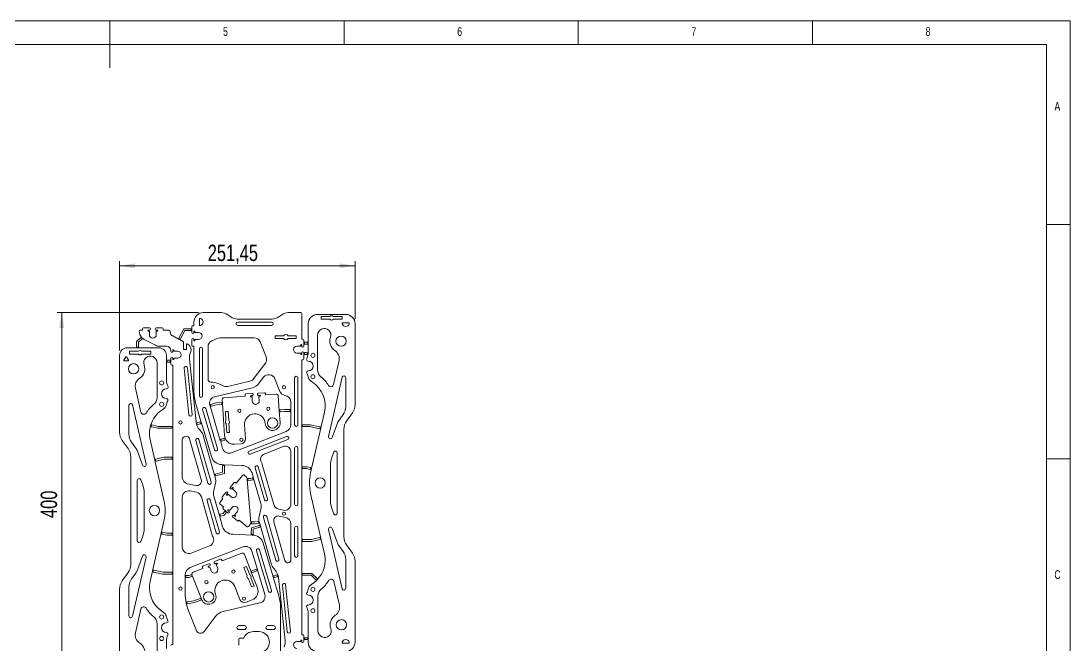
# Model space of a CAD drawing. Header units: millimetres. Extents: x 0 to 415, y 0 to 292.
# Drawn here: x 191 to 415, y 158.7 to 292 of the extents above; entities that cross this region are included whole.
import ezdxf

# ---------------------------------------------------------------- set-up
doc = ezdxf.new("R2010")
doc.units = ezdxf.units.MM
doc.styles.add('SLDTEXTSTYLE0', font='TXT', dxfattribs={"width": 0.75})
doc.dimstyles.new('SLDDIMSTYLE0', dxfattribs={"dimtxt": 3.5, "dimasz": 3.302, "dimexe": 0, "dimexo": 0.0625, "dimgap": 0.875, "dimtad": 1, "dimlfac": 5, "dimrnd": 1e-09, "dimzin": 12, "dimdsep": 46, "dimtxsty": 'SLDTEXTSTYLE0', "dimsah": 1, "dimcen": 0.09, "dimadec": 0, "dimazin": 3, "dimtfac": 1, "dimtofl": 0, "dimtmove": 0, "dimatfit": 3, "dimfxl": 1, "dimfrac": 2, "dimtolj": 1, "dimtzin": 12, "dimarcsym": 0})

# ---------------------------------------------------------------- blocks, each defined once
blk = doc.blocks.new('_D_2')
at = {"color": 7, "linetype": 'Continuous', "lineweight": 0}
for p, q in [((212.06, 221.59), (212.06, 240.71)), ((212.06, 239.71), (262.35, 239.71)), ((262.35, 228.31), (262.35, 240.71))]:
    blk.add_line(p, q, dxfattribs=at)
for points in [[(212.06, 239.71), (215.36, 239.21), (215.36, 240.22)], [(262.35, 239.71), (259.05, 240.22), (259.05, 239.21)]]:
    blk.add_solid(points, dxfattribs=at)
at = {"color": 7, "linetype": 'Continuous', "lineweight": 0, "insert": (230.89, 244.22), "char_height": 3.5, "attachment_point": 1, "style": 'SLDTEXTSTYLE0'}
blk.add_mtext('251,45', dxfattribs=at)
blk = doc.blocks.new('_D_3')
at = {"color": 7, "linetype": 'Continuous', "lineweight": 0}
for p, q in [((228.95, 229.71), (198.73, 229.71)), ((199.73, 229.71), (199.73, 149.71)), ((222.66, 149.71), (198.73, 149.71))]:
    blk.add_line(p, q, dxfattribs=at)
for points in [[(199.73, 229.71), (199.22, 226.41), (200.24, 226.41)], [(199.73, 149.71), (200.24, 153.02), (199.22, 153.02)]]:
    blk.add_solid(points, dxfattribs=at)
at = {"color": 7, "linetype": 'Continuous', "lineweight": 0, "insert": (195.22, 185.83), "char_height": 3.5, "attachment_point": 1, "rotation": 90, "style": 'SLDTEXTSTYLE0'}
blk.add_mtext('400', dxfattribs=at)

msp = doc.modelspace()

# ---------------------------------------------------------------- linework, layer by layer
at = {"color": 7, "linetype": 'Continuous', "lineweight": 0}
for p, q in [((415, 292), (5, 292)), ((210, 292), (210, 282)), ((260, 287), (260, 292)), ((310, 292), (310, 287)), ((360, 287), (360, 292)), ((415, 5), (415, 292)), ((410, 287), (10, 287)), ((410, 287), (410, 60)), ((415, 248.5), (410, 248.5)), ((410, 198.5), (415, 198.5))]:
    msp.add_line(p, q, dxfattribs=at)
at = {"color": 7, "linetype": 'Continuous', "lineweight": 15}
for p, q in [((233.7298, 229.7132), (229.9514, 229.7132)), ((235.1493, 229.2484), (235.7906, 228.778)), ((246.0579, 228.778), (246.6992, 229.2484)), ((250.7514, 229.7132), (248.1187, 229.7132)), ((250.9514, 224.0132), (250.9514, 229.5132)), ((260.3514, 229.3132), (254.3514, 229.3132)), ((256.9689, 228.8532), (255.1014, 228.8532)), ((255.1014, 228.8532), (255.1014, 228.2732)), ((259.6014, 228.8532), (257.7338, 228.8532)), ((259.6014, 228.2732), (259.6014, 228.8532)), ((216.9713, 225.9712), (216.9713, 226.2312)), ((218.4513, 226.4312), (217.1713, 226.4312)), ((218.6513, 226.1712), (218.6513, 226.2312)), ((219.6913, 226.1712), (219.6913, 226.2312)), ((221.1713, 226.4312), (219.8913, 226.4312)), ((221.3713, 225.9712), (221.3713, 226.2312)), ((224.7305, 224.264), (225.7849, 226.2732)), ((225.7849, 226.2732), (227.2681, 226.2732)), ((227.4381, 226.1032), (227.2681, 226.2732)), ((227.4914, 226.7132), (227.4914, 226.1032)), ((227.9514, 226.9132), (227.6914, 226.9132)), ((227.9514, 227.7132), (227.9514, 226.9132)), ((229.1116, 228.2789), (229.1116, 227.1475)), ((237.2101, 228.3132), (244.6384, 228.3132)), ((244.5409, 227.6632), (237.3076, 227.6632)), ((237.3076, 226.9632), (244.5409, 226.9632)), ((252.3514, 227.3132), (252.3514, 223.2031)), ((255.1014, 228.2732), (256.9689, 228.2732)), ((257.7338, 228.2732), (259.6014, 228.2732)), ((260.917, 227.556), (259.7857, 227.556)), ((262.3513, 210.0498), (262.3513, 227.3132)), ((215.7074, 223.5336), (216.5254, 224.3211)), ((216.1074, 223.3635), (216.8028, 224.0329)), ((216.2613, 225.7712), (216.2613, 225.7388)), ((216.4613, 225.9712), (216.9713, 225.9712)), ((216.7658, 224.3165), (216.5254, 224.3211)), ((216.7658, 224.3165), (216.766, 224.3163)), ((216.812, 224.3606), (216.766, 224.3163)), ((216.8028, 224.0329), (216.8074, 224.2728)), ((216.854, 224.3177), (216.8074, 224.2728)), ((218.2113, 225.7712), (218.3313, 225.7712)), ((218.2213, 225.9712), (218.4513, 225.9712)), ((218.4313, 225.6712), (218.4313, 224.9712)), ((219.8913, 225.9712), (220.1213, 225.9712)), ((219.9113, 225.6712), (219.9113, 224.9712)), ((220.0113, 225.7712), (220.1313, 225.7712)), ((221.3713, 225.9712), (222.6813, 225.9712)), ((222.8813, 225.5544), (222.8813, 225.7712)), ((224.7779, 223.9884), (223.4613, 224.7132)), ((224.7305, 224.264), (224.802, 224.0344)), ((224.803, 224.034), (224.7779, 223.9884)), ((224.803, 224.034), (224.802, 224.0344)), ((224.8566, 224.007), (224.8305, 223.9595)), ((224.8566, 224.007), (225.0847, 224.0781)), ((225.0847, 224.0781), (226.0267, 225.8732)), ((226.0267, 225.8732), (227.2681, 225.8732)), ((227.2681, 225.8732), (227.4381, 226.0432)), ((227.4914, 226.1032), (227.4381, 226.1032)), ((227.4914, 226.0432), (227.4381, 226.0432)), ((227.4914, 226.0432), (227.4914, 225.4332)), ((227.4914, 223.9932), (227.4914, 222.7132)), ((227.6914, 225.2332), (227.7514, 225.2332)), ((227.7514, 224.1932), (227.6914, 224.1932)), ((227.9514, 225.4332), (227.9514, 225.6632)), ((227.9514, 223.7632), (227.9514, 223.9932)), ((228.1514, 225.6732), (228.1514, 225.5532)), ((228.2514, 225.4532), (228.9514, 225.4532)), ((231.7787, 223.6965), (232.8814, 224.1908)), ((233.454, 224.3132), (240.8064, 224.3132)), ((247.0723, 224.7352), (245.3014, 224.7352)), ((245.3014, 224.7352), (245.3014, 224.1552)), ((245.3014, 224.1552), (247.0723, 224.1552)), ((249.8014, 224.7352), (248.0304, 224.7352)), ((248.0304, 224.1552), (249.8014, 224.1552)), ((249.8014, 224.1552), (249.8014, 224.7352)), ((251.2113, 224.0132), (250.9514, 224.0132)), ((254.3514, 224.9005), (254.3514, 217.5033)), ((213.6613, 222.1923), (215.8774, 222.1923)), ((215.7074, 222.4156), (215.7074, 223.5336)), ((215.7074, 222.4156), (215.8774, 222.2456)), ((215.8774, 222.2456), (215.8774, 222.1923)), ((215.9374, 222.2456), (216.1074, 222.4156)), ((215.9374, 222.2456), (215.9374, 222.1923)), ((215.9374, 222.1923), (220.4613, 222.1923)), ((216.1074, 222.4156), (216.1074, 223.3635)), ((217.3533, 223.9568), (219.7587, 222.7312)), ((220.6667, 222.5132), (222.1013, 222.5132)), ((225.6955, 223.4833), (224.8305, 223.9595)), ((225.7472, 223.3957), (225.7472, 221.8548)), ((225.7472, 221.8548), (226.3372, 221.8548)), ((226.3372, 221.8548), (226.3372, 222.9608)), ((226.6124, 222.9785), (226.4855, 223.0484)), ((227.6914, 222.5132), (227.9514, 222.5132)), ((227.9514, 222.5132), (227.9514, 213.0116)), ((228.1514, 223.8732), (228.1514, 223.7532)), ((228.9514, 223.9732), (228.2514, 223.9732)), ((229.1014, 211.9383), (229.1014, 221.9444)), ((229.8014, 221.9444), (229.8014, 211.9383)), ((230.9514, 215.4492), (230.9514, 222.419)), ((242.1069, 223.4318), (243.3716, 220.26)), ((249.9514, 222.5532), (250.6514, 222.5532)), ((250.7514, 222.6532), (250.7514, 222.7732)), ((250.9514, 222.7632), (250.9514, 222.5332)), ((251.1514, 222.3332), (251.2113, 222.3332)), ((251.4114, 223.2031), (251.4114, 223.8132)), ((251.4114, 223.2031), (251.4646, 223.2031)), ((251.4114, 223.1431), (251.4646, 223.1431)), ((251.4114, 222.5332), (251.4114, 223.1431)), ((251.6346, 223.3731), (251.4646, 223.2031)), ((251.4646, 223.1431), (251.6346, 222.9731)), ((251.6346, 223.3731), (252.1309, 223.3731)), ((251.6346, 222.9731), (252.1309, 222.9731)), ((252.3009, 223.2031), (252.1309, 223.3731)), ((252.1309, 222.9731), (252.3009, 223.1431)), ((252.3009, 223.2031), (252.3514, 223.2031)), ((252.3009, 223.1431), (252.3514, 223.1431)), ((252.3514, 223.1431), (252.3514, 221.1876)), ((212.0613, 204.1489), (212.0613, 220.5923)), ((212.9747, 219.5437), (213.3747, 220.2365)), ((213.5479, 220.2365), (213.9479, 219.5437)), ((214.2113, 221.4363), (214.2113, 220.8563)), ((214.2113, 221.4363), (216.0788, 221.4363)), ((214.2113, 220.8563), (216.0788, 220.8563)), ((216.8438, 221.4363), (218.7113, 221.4363)), ((216.8438, 220.8563), (218.7113, 220.8563)), ((218.7113, 221.4363), (218.7113, 220.8563)), ((222.0613, 220.5923), (222.0613, 219.3832)), ((222.2845, 219.5532), (222.1145, 219.3832)), ((222.2845, 219.5532), (222.7781, 219.5532)), ((222.9481, 219.3832), (222.7781, 219.5532)), ((223.0013, 221.6132), (223.0013, 221.4332)), ((223.0013, 219.9932), (223.0013, 219.3832)), ((223.2013, 221.2332), (223.2613, 221.2332)), ((223.2613, 220.1932), (223.2013, 220.1932)), ((223.4613, 221.4332), (223.4613, 221.6632)), ((223.4613, 219.7632), (223.4613, 219.9932)), ((223.6613, 221.5532), (223.6613, 221.6732)), ((223.6613, 219.7532), (223.6613, 219.8732)), ((223.7613, 221.4532), (224.4613, 221.4532)), ((224.4613, 219.9732), (223.7613, 219.9732)), ((227.0057, 219.7265), (228.397, 206.3848)), ((250.6514, 221.0732), (249.9514, 221.0732)), ((250.7514, 220.8532), (250.7514, 220.9732)), ((250.9514, 221.0932), (250.9514, 220.8632)), ((250.9514, 219.6132), (251.2113, 219.6132)), ((250.9514, 205.5899), (250.9514, 219.6132)), ((251.2113, 221.2932), (251.1514, 221.2932)), ((251.4114, 220.9974), (251.4114, 221.0932)), ((251.4604, 220.9974), (251.4114, 220.9974)), ((251.4604, 220.9374), (251.4114, 220.9374)), ((251.4114, 219.8132), (251.4114, 220.9374)), ((251.6304, 221.1674), (251.4604, 220.9974)), ((251.4604, 220.9374), (251.6304, 220.7674)), ((251.6304, 221.1674), (251.9574, 221.1674)), ((251.6304, 220.7674), (251.9151, 220.7674)), ((251.9151, 220.7674), (252.064, 220.7356)), ((251.9574, 221.1674), (252.1476, 221.1268)), ((252.064, 220.7356), (252.2658, 220.8663)), ((252.2777, 220.926), (252.1476, 221.1268)), ((252.266, 220.8671), (252.2658, 220.8663)), ((252.3313, 220.8532), (252.266, 220.8671)), ((252.3379, 220.9132), (252.2777, 220.926)), ((213.8613, 219.3937), (213.0613, 219.3937)), ((220.0613, 218.9995), (220.0613, 211.6024)), ((222.1145, 219.3832), (222.0613, 219.3832)), ((222.1145, 219.3232), (222.0613, 219.3232)), ((222.0613, 219.3232), (222.0613, 215.2667)), ((222.1145, 219.3232), (222.2845, 219.1532)), ((222.2845, 219.1532), (222.7781, 219.1532)), ((222.7781, 219.1532), (222.9481, 219.3232)), ((223.0013, 219.3832), (222.9481, 219.3832)), ((223.0013, 219.3232), (222.9481, 219.3232)), ((223.0013, 219.3232), (223.0013, 218.7132)), ((223.2013, 218.5132), (223.4613, 218.5132)), ((223.4613, 218.5132), (223.4613, 205.2361)), ((225.8458, 217.8331), (226.8847, 207.8706)), ((227.581, 207.9432), (226.542, 217.9057)), ((243.1917, 218.9022), (240.6861, 215.557)), ((252.3514, 219.3432), (252.329, 219.3432)), ((257.7714, 214.3448), (258.9388, 219.4551)), ((239.8871, 215.0337), (235.2031, 213.9288)), ((242.8171, 215.8999), (241.9085, 214.6868)), ((245.238, 215.5792), (246.312, 212.8858)), ((249.4514, 215.7598), (249.4514, 205.7598)), ((250.1514, 205.7598), (250.1514, 215.7598)), ((252.3302, 217.2432), (252.3514, 217.2432)), ((259.5614, 215.8943), (256.67, 203.2377)), ((260.3514, 209.668), (260.3514, 215.8053)), ((216.6413, 208.4439), (215.4747, 213.5506)), ((222.0837, 213.4423), (222.0613, 213.4423)), ((231.5206, 214.85), (232.0327, 214.8236)), ((240.1961, 213.5655), (232.3659, 211.7183)), ((233.1289, 214.5547), (234.2983, 214.0187)), ((222.0613, 211.3423), (222.0825, 211.3423)), ((233.974, 211.0928), (234.0254, 210.3477)), ((238.8707, 211.832), (234.3454, 211.5194)), ((238.8707, 211.832), (238.8514, 212.1114)), ((239.0371, 212.3247), (240.3839, 212.4177)), ((240.1177, 211.9182), (240.417, 211.9388)), ((240.2412, 211.7262), (240.1215, 211.718)), ((240.4058, 210.7954), (240.3479, 211.6334)), ((240.5972, 212.232), (240.6027, 212.1522)), ((241.4951, 212.294), (241.5006, 212.2142)), ((241.6808, 212.5073), (243.0276, 212.6003)), ((241.7139, 212.0284), (242.0132, 212.0491)), ((241.8822, 210.8973), (241.8243, 211.7354)), ((242.0369, 211.8503), (241.9172, 211.842)), ((243.2602, 212.1353), (243.2409, 212.4146)), ((245.5188, 212.2913), (243.2602, 212.1353)), ((246.1666, 208.7176), (245.9454, 211.9198)), ((214.0613, 203.7671), (214.0613, 209.9043)), ((214.8512, 209.9934), (217.7426, 197.3368)), ((221.0732, 208.8688), (221.273, 209.0076)), ((228.3589, 210.1858), (229.5197, 206.2456)), ((229.7965, 209.022), (232.3397, 200.3889)), ((233.0112, 200.5867), (230.468, 209.2199)), ((231.3444, 209.96), (231.3702, 209.8724)), ((231.4279, 209.8894), (231.3702, 209.8724)), ((231.4447, 209.8318), (231.3872, 209.8148)), ((231.3872, 209.8148), (233.5674, 202.4138)), ((231.5429, 210.1002), (231.4279, 209.8894)), ((231.4448, 209.8316), (231.4447, 209.8318)), ((231.4448, 209.8316), (231.6558, 209.7165)), ((232.6299, 210.4201), (231.5429, 210.1002)), ((232.7012, 210.0241), (231.6558, 209.7165)), ((233.784, 210.5012), (232.6299, 210.4201)), ((233.8121, 210.1022), (232.7012, 210.0241)), ((233.9655, 210.3436), (233.784, 210.5012)), ((233.8121, 210.1022), (233.9697, 210.2837)), ((234.0254, 210.3477), (233.9655, 210.3436)), ((234.0296, 210.2879), (233.9697, 210.2837)), ((233.9697, 210.2837), (233.9697, 210.2837)), ((234.0296, 210.2879), (234.5032, 203.4311)), ((235.2378, 208.614), (234.6592, 208.574)), ((234.6592, 208.574), (234.7905, 206.6726)), ((235.2378, 208.614), (235.3691, 206.7126)), ((246.2255, 208.7236), (246.1666, 208.7176)), ((246.2315, 208.6639), (246.1708, 208.6577)), ((246.3383, 206.2334), (246.1708, 208.6577)), ((246.3771, 208.9099), (246.2255, 208.7236)), ((246.2315, 208.6637), (246.2315, 208.6639)), ((246.2315, 208.6637), (246.4179, 208.5119)), ((247.2968, 209.004), (246.3771, 208.9099)), ((247.3172, 208.604), (246.4179, 208.5119)), ((248.4214, 209.004), (247.2968, 209.004)), ((248.4214, 208.604), (247.3172, 208.604)), ((248.5914, 208.834), (248.4214, 209.004)), ((248.4214, 208.604), (248.5914, 208.774)), ((248.6514, 208.834), (248.5914, 208.834)), ((248.6514, 208.774), (248.5914, 208.774)), ((248.6514, 209.7462), (248.6514, 208.834)), ((248.6514, 208.774), (248.6514, 205.7897)), ((255.0369, 205.0692), (255.8143, 208.472)), ((228.6511, 206.1659), (228.5371, 205.9561)), ((229.2573, 206.3452), (228.6511, 206.1659)), ((229.4685, 206.2305), (229.2573, 206.3452)), ((229.3708, 205.9617), (229.4856, 206.1729)), ((229.5197, 206.2456), (229.4685, 206.2305)), ((229.5366, 206.188), (229.4856, 206.173)), ((229.4856, 206.173), (229.4856, 206.1729)), ((229.5366, 206.188), (231.6678, 198.9534)), ((257.4359, 203.0118), (258.6424, 206.3267)), ((258.6424, 206.3267), (259.786, 207.9151)), ((261.786, 208.297), (260.5267, 206.5478)), ((218.7511, 205.529), (218.6747, 205.5467)), ((218.77, 205.5862), (218.6914, 205.6044)), ((218.7499, 205.5235), (218.7511, 205.529)), ((218.7499, 205.5235), (218.8778, 205.3199)), ((218.9668, 205.7098), (218.77, 205.5862)), ((220.2518, 205.0061), (218.8778, 205.3199)), ((220.2969, 205.4061), (218.9668, 205.7098)), ((223.2313, 205.0061), (220.2518, 205.0061)), ((223.2313, 205.4061), (220.2969, 205.4061)), ((223.4013, 205.2361), (223.2313, 205.4061)), ((223.2313, 205.0061), (223.4013, 205.1761)), ((223.4613, 205.2361), (223.4013, 205.2361)), ((223.4613, 205.1761), (223.4013, 205.1761)), ((223.4613, 205.1761), (223.4613, 198.6454)), ((228.5371, 205.9561), (228.478, 205.9387)), ((228.553, 205.8982), (228.4937, 205.8808)), ((228.5533, 205.8972), (228.553, 205.8982)), ((228.5533, 205.8972), (228.7645, 205.7824)), ((229.3708, 205.9617), (228.7645, 205.7824)), ((229.0713, 204.7812), (229.4162, 204.3653)), ((234.838, 205.9861), (234.9693, 204.0847)), ((235.5479, 204.1247), (234.9693, 204.0847)), ((235.4166, 206.0261), (235.5479, 204.1247)), ((235.9313, 199.7633), (247.6504, 204.3259)), ((238.7364, 205.7082), (238.9418, 202.7353)), ((250.9514, 205.5899), (251.0114, 205.5899)), ((250.9514, 205.5299), (251.0114, 205.5299)), ((250.9514, 196.617), (250.9514, 205.5299)), ((251.1814, 205.7599), (251.0114, 205.5899)), ((251.0114, 205.5299), (251.1814, 205.3599)), ((251.1814, 205.7599), (252.7557, 205.7599)), ((251.1814, 205.3599), (252.711, 205.3599)), ((252.711, 205.3599), (254.7652, 204.8949)), ((252.7557, 205.7599), (254.8535, 205.285)), ((253.0526, 196.3831), (255.0236, 205.0107)), ((254.7652, 204.8949), (254.9685, 205.0231)), ((254.9817, 205.0818), (254.8535, 205.285)), ((254.9685, 205.0232), (255.0236, 205.0107)), ((254.9685, 205.0232), (254.9685, 205.0231)), ((254.9817, 205.0818), (255.0369, 205.0692)), ((259.9614, 204.795), (259.9614, 181.8314)), ((212.6266, 202.3961), (213.8859, 200.6469)), ((215.6894, 200.538), (214.6266, 202.0142)), ((218.5966, 202.5717), (219.605, 198.1532)), ((225.4613, 202.4967), (225.4613, 194.5344)), ((229.5172, 194.0401), (227.0303, 202.7171)), ((228.3227, 202.382), (230.9364, 193.2622)), ((231.6094, 193.4551), (228.9956, 202.5749)), ((229.9906, 203.277), (232.3693, 194.9777)), ((233.5674, 202.4138), (233.6249, 202.4308)), ((233.5843, 202.3563), (233.6419, 202.3732)), ((233.5843, 202.3563), (234.0804, 200.6723)), ((233.74, 202.6419), (233.6249, 202.4308)), ((233.6419, 202.3732), (233.853, 202.2582)), ((233.74, 202.6419), (234.1668, 202.7676)), ((233.853, 202.2582), (234.3041, 202.3911)), ((234.1668, 202.7676), (234.3677, 202.8556)), ((234.3041, 202.3911), (234.5281, 202.4891)), ((234.5916, 202.768), (234.3677, 202.8556)), ((234.5281, 202.4891), (234.6153, 202.7119)), ((234.5916, 202.768), (234.592, 202.7672)), ((234.592, 202.7672), (234.6545, 202.7946)), ((234.6153, 202.7119), (234.6785, 202.7396)), ((236.6363, 201.5736), (238.0131, 201.6687)), ((247.7244, 203.228), (239.7244, 200.1133)), ((239.9783, 199.461), (247.9783, 202.5756)), ((216.9768, 197.1109), (215.8175, 200.2958)), ((242.9343, 199.4851), (247.016, 201.0742)), ((248.6514, 199.956), (248.6514, 188.8162)), ((249.4514, 200.7598), (249.4514, 188.7598)), ((250.1514, 188.7598), (250.1514, 200.7598)), ((257.7855, 199.8791), (257.4606, 198.9863)), ((258.5614, 186.8842), (258.5614, 199.7423)), ((214.4512, 198.8941), (214.4512, 175.9105)), ((219.605, 198.1532), (219.6626, 198.1676)), ((219.6183, 198.0947), (219.6774, 198.1095)), ((219.6183, 198.0947), (221.553, 189.6173)), ((219.7862, 198.374), (219.6626, 198.1678)), ((219.6626, 198.1676), (219.6626, 198.1678)), ((219.6774, 198.1095), (219.8833, 197.9859)), ((219.7862, 198.374), (221.551, 198.8154)), ((219.8833, 197.9859), (221.6003, 198.4154)), ((221.551, 198.8154), (223.2313, 198.8154)), ((221.6003, 198.4154), (223.2313, 198.4154)), ((223.4013, 198.6454), (223.2313, 198.8154)), ((223.2313, 198.4154), (223.4013, 198.5854)), ((223.4013, 198.6454), (223.4613, 198.6454)), ((223.4013, 198.5854), (223.4613, 198.5854)), ((223.4613, 198.5854), (223.4613, 182.4191)), ((234.2448, 197.22), (233.8824, 197.2332)), ((234.2445, 197.1667), (234.0745, 196.9967)), ((234.2445, 197.1667), (234.2448, 197.1667)), ((234.2448, 197.22), (234.2448, 197.1667)), ((238.1619, 197.0769), (234.3048, 197.2178)), ((234.3048, 197.2178), (234.3048, 197.1665)), ((234.4745, 196.9967), (234.3048, 197.1665)), ((242.5419, 197.2277), (244.989, 188.6896)), ((232.4205, 194.9924), (232.3693, 194.9777)), ((232.437, 194.9347), (232.3858, 194.92)), ((232.3858, 194.92), (232.5126, 194.4774)), ((232.5371, 195.2025), (232.4205, 194.9924)), ((232.437, 194.9346), (232.437, 194.9347)), ((232.437, 194.9346), (232.6472, 194.818)), ((232.5371, 195.2025), (234.0745, 195.6425)), ((232.6472, 194.818), (234.4745, 195.3409)), ((234.0745, 195.6425), (234.0745, 196.9967)), ((234.4745, 195.3409), (234.4745, 196.9967)), ((238.3775, 194.9642), (236.958, 193.2834)), ((238.6594, 194.9879), (239.0807, 194.6321)), ((240.6772, 194.297), (240.3458, 195.4531)), ((241.0204, 196.5477), (242.9799, 189.7105)), ((243.6528, 189.9034), (241.6933, 196.7406)), ((251.0114, 196.617), (250.9514, 196.617)), ((251.0114, 196.557), (250.9514, 196.557)), ((250.9514, 181.0733), (250.9514, 196.557)), ((251.1814, 196.787), (251.0114, 196.617)), ((251.0114, 196.557), (251.1814, 196.387)), ((251.1814, 196.787), (252.0403, 196.787)), ((251.1814, 196.387), (251.9955, 196.387)), ((251.9955, 196.387), (252.7802, 196.209)), ((252.0403, 196.787), (252.8687, 196.5991)), ((252.7802, 196.209), (252.9836, 196.3372)), ((252.8601, 195.5403), (253.0393, 196.3246)), ((252.9968, 196.3958), (252.8687, 196.5991)), ((253.0393, 196.3246), (252.9836, 196.3373)), ((252.9836, 196.3373), (252.9836, 196.3372)), ((253.0526, 196.3831), (252.9968, 196.3958)), ((257.0987, 196.9341), (257.0987, 189.6923)), ((215.8512, 180.9833), (215.8512, 193.8413)), ((216.6271, 193.9782), (216.9521, 193.0853)), ((226.5697, 193.1651), (228.3476, 192.7865)), ((232.5403, 193.2603), (232.1709, 191.7091)), ((236.5234, 193.3887), (235.6523, 192.3573)), ((236.8052, 193.4125), (236.958, 193.2834)), ((239.3052, 194.0601), (239.2914, 194.2241)), ((239.3052, 194.0601), (239.3583, 194.0646)), ((239.3103, 194.0003), (239.3633, 194.0048)), ((240.0811, 184.8549), (239.3103, 194.0003)), ((239.5134, 194.2482), (239.3583, 194.0646)), ((239.3633, 194.0048), (239.547, 193.8497)), ((239.5134, 194.2482), (240.0488, 194.2934)), ((239.547, 193.8497), (240.1215, 193.8981)), ((240.0488, 194.2934), (240.4157, 194.3988)), ((240.1215, 193.8981), (240.5261, 194.0143)), ((240.626, 194.2823), (240.4157, 194.3988)), ((240.5261, 194.0143), (240.6426, 194.2246)), ((240.626, 194.2823), (240.6772, 194.297)), ((240.6426, 194.2247), (240.6937, 194.2393)), ((240.6426, 194.2247), (240.6426, 194.2246)), ((242.2141, 188.9345), (240.6937, 194.2393)), ((217.3139, 191.0332), (217.3139, 183.7914)), ((228.4824, 191.3264), (227.1529, 191.6095)), ((232.1985, 190.492), (233.371, 186.4012)), ((234.8135, 191.3641), (233.9425, 190.3327)), ((234.9256, 190.8768), (235.1191, 191.106)), ((235.1558, 190.8395), (235.0784, 190.7478)), ((235.2967, 190.8513), (235.885, 190.3545)), ((235.9579, 192.0992), (236.1515, 192.3284)), ((236.3043, 192.1994), (236.2269, 192.1077)), ((236.2387, 191.9668), (236.827, 191.47)), ((255.0437, 181.5278), (252.8601, 191.0862)), ((225.4613, 190.2402), (225.4613, 179.6462)), ((231.8707, 182.1988), (229.5366, 190.3428)), ((230.7598, 189.5231), (232.7194, 182.6859)), ((233.3923, 182.8788), (231.4327, 189.7159)), ((234.119, 189.9218), (233.4738, 189.1579)), ((233.4976, 188.876), (234.2616, 188.2308)), ((233.9662, 190.0509), (234.119, 189.9218)), ((234.1325, 188.078), (234.2616, 188.2308)), ((233.4286, 186.4177), (233.371, 186.4012)), ((233.4453, 186.3601), (233.3875, 186.3435)), ((233.3875, 186.3435), (234.0668, 183.9733)), ((233.5448, 186.6283), (233.4286, 186.4178)), ((233.4286, 186.4177), (233.4286, 186.4178)), ((233.4453, 186.3601), (233.6557, 186.244)), ((234.1613, 186.8062), (233.5448, 186.6283)), ((234.3896, 186.4558), (233.6557, 186.244)), ((234.7745, 187.274), (234.1563, 187.7961)), ((234.4964, 187.2066), (234.1613, 186.8062)), ((234.8032, 186.9499), (234.3896, 186.4558)), ((234.7355, 187.2279), (234.4964, 187.2066)), ((234.7745, 187.274), (234.7355, 187.2279)), ((234.8203, 187.2353), (234.7817, 187.1896)), ((234.7817, 187.1896), (234.7819, 187.1894)), ((234.8032, 186.9499), (234.7819, 187.1894)), ((235.1877, 186.9251), (234.8203, 187.2353)), ((235.2165, 187.4243), (235.4457, 187.2307)), ((235.3456, 187.5771), (235.4373, 187.4996)), ((235.5782, 187.5115), (236.075, 188.0998)), ((237.2122, 185.2152), (236.1808, 186.0863)), ((236.4389, 186.3919), (236.6681, 186.1983)), ((236.6936, 186.5695), (237.1904, 187.1577)), ((236.7055, 186.4286), (236.7972, 186.3511)), ((241.8724, 186.1662), (242.2417, 187.7173)), ((242.8033, 185.9714), (245.4171, 176.8516)), ((246.09, 177.0444), (243.4762, 186.1642)), ((246.0432, 187.706), (247.0222, 187.4975)), ((247.4805, 185.9685), (246.178, 186.2459)), ((257.4606, 187.6402), (257.7855, 186.7474)), ((220.9733, 182.6497), (221.5525, 185.1853)), ((237.4941, 185.239), (237.6231, 185.3918)), ((237.6231, 185.3918), (239.3039, 183.9723)), ((239.5857, 183.9961), (239.9416, 184.4174)), ((240.0824, 184.7736), (240.1482, 184.7736)), ((240.0825, 184.8336), (240.1451, 184.8336)), ((240.3151, 185.0067), (240.1451, 184.8367)), ((240.1451, 184.8336), (240.1451, 184.8367)), ((240.1482, 184.7736), (240.3151, 184.6067)), ((240.1852, 182.4292), (240.2337, 183.7573)), ((240.2337, 183.7573), (241.8762, 184.2281)), ((240.9689, 185.0067), (240.3151, 185.0067)), ((240.9977, 184.6067), (240.3151, 184.6067)), ((240.6228, 183.4528), (241.9864, 183.8435)), ((241.6465, 185.1045), (240.9689, 185.0067)), ((241.7037, 184.7086), (240.9977, 184.6067)), ((241.8391, 184.9606), (241.6465, 185.1045)), ((241.7037, 184.7086), (241.8447, 184.8972)), ((241.8391, 184.9606), (241.8396, 184.9571)), ((241.8396, 184.9571), (241.8955, 184.9651)), ((241.8447, 184.8972), (241.9121, 184.9069)), ((242.0865, 184.1115), (241.8762, 184.2281)), ((242.136, 184.1255), (241.9121, 184.9069)), ((241.9864, 183.8435), (242.1029, 184.0536)), ((242.136, 184.1255), (242.0865, 184.1113)), ((242.0865, 184.1115), (242.0865, 184.1113)), ((242.1526, 184.0678), (242.1029, 184.0536)), ((244.422, 176.1494), (242.1526, 184.0678)), ((245.0084, 184.9924), (247.3707, 176.7499)), ((248.6514, 184.5221), (248.6514, 176.9298)), ((249.4514, 183.7598), (249.4514, 177.7598)), ((250.1514, 177.7598), (250.1514, 183.7598)), ((216.9521, 181.7393), (216.6271, 180.8465)), ((219.1212, 174.5423), (220.9599, 182.5912)), ((220.9599, 182.5912), (221.0091, 182.5817)), ((220.9733, 182.6497), (221.0205, 182.6407)), ((221.0091, 182.5817), (221.1438, 182.3826)), ((221.0091, 182.5817), (221.0091, 182.5817)), ((221.2196, 182.7754), (221.0205, 182.6407)), ((221.1438, 182.3826), (222.1468, 182.1891)), ((221.2196, 182.7754), (222.185, 182.5891)), ((222.1468, 182.1891), (223.2302, 182.1891)), ((222.185, 182.5891), (223.2302, 182.5891)), ((223.4002, 182.4191), (223.2302, 182.5891)), ((223.2302, 182.1891), (223.4002, 182.3591)), ((223.4002, 182.4191), (223.4613, 182.4191)), ((223.4002, 182.3591), (223.4613, 182.3591)), ((223.4613, 182.3591), (223.4613, 174.0618)), ((236.2507, 182.3496), (240.3469, 182.1999)), ((240.1852, 182.4292), (240.3489, 182.2531)), ((240.3489, 182.2531), (240.3469, 182.1999)), ((240.4088, 182.2509), (240.4069, 182.1977)), ((240.4069, 182.1977), (240.5303, 182.1932)), ((240.4088, 182.2509), (240.5849, 182.4146)), ((240.5849, 182.4146), (240.6228, 183.4528)), ((253.0352, 181.2433), (254.7777, 181.6414)), ((254.9813, 181.5136), (254.7777, 181.6414)), ((254.8668, 181.2515), (254.9947, 181.4551)), ((255.0437, 181.5278), (254.9813, 181.5136)), ((255.057, 181.4693), (254.9947, 181.4551)), ((255.8143, 178.1545), (255.057, 181.4693)), ((256.67, 183.3888), (259.5614, 170.7321)), ((258.5005, 180.6898), (257.4359, 183.6147)), ((238.4814, 179.6632), (227.171, 175.2597)), ((227.3692, 178.3416), (231.2744, 179.862)), ((242.7448, 180.473), (244.8684, 173.2644)), ((251.0153, 181.0733), (250.9514, 181.0733)), ((251.0153, 181.0133), (250.9514, 181.0133)), ((250.9514, 173.8435), (250.9514, 181.0133)), ((251.1853, 181.2433), (251.0153, 181.0733)), ((251.0153, 181.0133), (251.1853, 180.8433)), ((251.1853, 181.2433), (253.0352, 181.2433)), ((251.1853, 180.8433), (253.0803, 180.8433)), ((253.0803, 180.8433), (254.8668, 181.2515)), ((259.786, 178.7113), (258.8849, 179.963)), ((260.5267, 180.0786), (261.786, 178.3295)), ((217.7426, 177.4879), (214.8512, 164.8312)), ((215.9122, 174.7889), (216.9768, 177.7138)), ((233.6046, 177.0296), (232.3466, 176.5398)), ((233.9651, 176.6549), (238.1921, 178.3006)), ((238.71, 178.0729), (240.1733, 174.3143)), ((240.3322, 178.7542), (241.4892, 174.8266)), ((243.8473, 170.1837), (241.3041, 178.8168)), ((241.9756, 179.0147), (244.5188, 170.3815)), ((260.3514, 170.8212), (260.3514, 176.9585)), ((227.7552, 174.2372), (229.8649, 175.0585)), ((229.8649, 175.0585), (229.7634, 175.3195)), ((231.1352, 176.0682), (229.8772, 175.5784)), ((231.3093, 175.6209), (231.0298, 175.512)), ((231.093, 175.322), (231.2048, 175.3656)), ((231.6391, 174.5259), (231.3343, 175.3087)), ((231.3941, 175.9544), (231.4231, 175.8798)), ((232.2328, 176.2809), (232.2618, 176.2063)), ((232.8003, 176.2014), (232.5208, 176.0925)), ((233.0182, 175.0629), (232.7135, 175.8456)), ((232.7704, 175.9751), (232.8822, 176.0186)), ((233.9651, 176.6549), (233.8636, 176.9158)), ((238.623, 175.2919), (239.1635, 175.5023)), ((238.623, 175.2919), (239.3145, 173.5159)), ((239.1635, 175.5023), (239.855, 173.7263)), ((240.3259, 174.5562), (241.2107, 174.901)), ((241.4308, 174.8043), (241.2107, 174.901)), ((241.3559, 174.5283), (241.4524, 174.7479)), ((241.4308, 174.8043), (241.431, 174.804)), ((241.431, 174.804), (241.4892, 174.8266)), ((241.4524, 174.7479), (241.5062, 174.7689)), ((243.0683, 169.4664), (241.5062, 174.7689)), ((245.3413, 174.6452), (244.9964, 175.0612)), ((262.3513, 159.2937), (262.3513, 176.5766)), ((212.6266, 172.4085), (213.8859, 174.1577)), ((214.6266, 172.8104), (215.5278, 174.0621)), ((218.5984, 172.2536), (219.1078, 174.4838)), ((219.1664, 174.4706), (219.1078, 174.4838)), ((219.1786, 174.5294), (219.1212, 174.5423)), ((219.1664, 174.4706), (219.2964, 174.2692)), ((219.1786, 174.5294), (219.1787, 174.5299)), ((219.3807, 174.6602), (219.1787, 174.5299)), ((221.3239, 173.8318), (219.2964, 174.2692)), ((221.3666, 174.2318), (219.3807, 174.6602)), ((223.2314, 173.8318), (221.3239, 173.8318)), ((223.2314, 174.2318), (221.3666, 174.2318)), ((223.4014, 174.0618), (223.2314, 174.2318)), ((223.2314, 173.8318), (223.4014, 174.0018)), ((223.4613, 174.0618), (223.4014, 174.0618)), ((223.4613, 174.0018), (223.4014, 174.0018)), ((223.4613, 174.0018), (223.4613, 158.8132)), ((226.0613, 173.6367), (226.0613, 173.3509)), ((226.1213, 173.3509), (226.0613, 173.3509)), ((226.1213, 173.2909), (226.0613, 173.2909)), ((226.0613, 173.2909), (226.0613, 169.6802)), ((226.2913, 173.5209), (226.1213, 173.3509)), ((226.1213, 173.2909), (226.2913, 173.1209)), ((226.8354, 173.5209), (226.2913, 173.5209)), ((226.9096, 173.1209), (226.2913, 173.1209)), ((227.2908, 173.6959), (226.8354, 173.5209)), ((227.4343, 173.3225), (226.9096, 173.1209)), ((227.5105, 173.5982), (227.2908, 173.6959)), ((227.4343, 173.3225), (227.5318, 173.5418)), ((227.5105, 173.5982), (227.5106, 173.598)), ((227.5664, 173.6197), (227.5106, 173.598)), ((227.5664, 173.6197), (227.5276, 173.7193)), ((227.5881, 173.5638), (227.5318, 173.5418)), ((229.5266, 168.5848), (227.5881, 173.5638)), ((239.5641, 172.8746), (240.2556, 171.0985)), ((240.1046, 173.085), (240.7961, 171.3089)), ((240.1733, 174.3143), (240.2292, 174.3361)), ((240.1951, 174.2584), (240.251, 174.2802)), ((240.1951, 174.2584), (241.4963, 170.9162)), ((240.3259, 174.5562), (240.2292, 174.3361)), ((240.2292, 174.3361), (240.2292, 174.3361)), ((240.251, 174.2802), (240.4711, 174.1835)), ((240.4711, 174.1835), (241.3559, 174.5283)), ((244.8684, 173.2644), (244.9266, 173.2816)), ((244.8854, 173.2068), (244.9436, 173.2241)), ((244.8854, 173.2068), (246.0537, 169.2407)), ((245.0413, 173.4929), (244.9266, 173.2816)), ((244.9436, 173.2241), (245.1549, 173.1094)), ((245.0413, 173.4929), (245.6326, 173.668)), ((245.1549, 173.1094), (245.7462, 173.2845)), ((245.8439, 173.5533), (245.6326, 173.668)), ((245.7462, 173.2845), (245.8609, 173.4957)), ((245.8439, 173.5532), (245.9111, 173.5731)), ((245.8439, 173.5533), (245.8439, 173.5532)), ((245.8609, 173.4957), (245.9273, 173.5154)), ((247.407, 159.7), (246.0156, 173.0416)), ((251.0114, 173.8435), (250.9514, 173.8435)), ((251.0114, 173.7835), (250.9514, 173.7835)), ((250.9514, 160.9132), (250.9514, 173.7835)), ((251.1814, 174.0135), (251.0114, 173.8435)), ((251.0114, 173.7835), (251.1814, 173.6135)), ((251.1814, 174.0135), (253.1264, 174.0135)), ((251.1814, 173.6135), (252.9653, 173.6135)), ((252.9653, 173.6135), (253.964, 172.6526)), ((253.1264, 174.0135), (254.2413, 172.9408)), ((253.964, 172.6526), (254.2043, 172.6572)), ((254.2045, 172.6574), (254.2043, 172.6572)), ((254.2474, 172.6158), (254.2045, 172.6574)), ((254.2459, 172.7009), (254.2413, 172.9408)), ((254.2892, 172.6588), (254.2459, 172.7009)), ((212.0613, 154.1923), (212.0613, 170.6557)), ((214.0613, 164.9203), (214.0613, 171.0576)), ((236.6964, 171.1722), (237.7775, 168.3953)), ((240.2556, 171.0985), (240.7961, 171.3089)), ((246.8317, 171.4833), (247.8706, 161.5207)), ((248.5668, 161.5933), (247.5279, 171.5559)), ((259.0044, 167.1816), (257.8241, 172.289)), ((227.9588, 168.1588), (226.4729, 167.8954)), ((229.2507, 168.6601), (227.9588, 168.1588)), ((229.3954, 168.2872), (228.0671, 167.7717)), ((229.4707, 168.5631), (229.2507, 168.6601)), ((229.3954, 168.2872), (229.4923, 168.5071)), ((229.5266, 168.5848), (229.4707, 168.5631)), ((229.4707, 168.5631), (229.4707, 168.5631)), ((229.5484, 168.5289), (229.4923, 168.5071)), ((229.5956, 168.4077), (229.5484, 168.5289)), ((240.3582, 168.3269), (239.0722, 167.8262)), ((252.3514, 169.3432), (252.3302, 169.3432)), ((254.4121, 169.1219), (254.4306, 161.7248)), ((215.4747, 161.274), (216.6413, 166.3808)), ((221.273, 165.7771), (220.7184, 166.2171)), ((226.338, 167.7025), (226.2741, 167.6914)), ((226.345, 167.6428), (226.287, 167.6327)), ((226.4729, 167.8954), (226.338, 167.7025)), ((226.3456, 167.6393), (226.345, 167.6428)), ((226.3456, 167.6393), (226.5427, 167.5016)), ((228.0671, 167.7717), (226.5427, 167.5016)), ((226.7298, 166.1986), (228.5639, 161.5989)), ((234.2165, 165.861), (242.0468, 167.7082)), ((246.4613, 156.9132), (246.4613, 166.4149)), ((252.329, 167.2432), (252.3514, 167.2432)), ((230.1582, 161.6075), (232.5042, 164.7396)), ((252.3514, 165.4389), (252.3514, 160.1032)), ((220.0613, 163.2223), (220.0613, 155.8251)), ((222.0825, 163.4423), (222.0613, 163.4423)), ((222.0613, 161.3423), (222.0837, 161.3423)), ((238.7313, 162.8432), (237.5313, 162.8432)), ((237.5313, 162.0032), (238.7313, 162.0032)), ((241.8313, 161.5652), (240.6313, 161.5652)), ((244.9313, 162.8432), (243.7313, 162.8432)), ((243.7313, 162.0032), (244.9313, 162.0032)), ((222.0613, 159.538), (222.0613, 157.9408)), ((237.5384, 159.9452), (237.5384, 158.7012)), ((238.4134, 160.1452), (237.7384, 160.1452)), ((249.9514, 159.4532), (250.6514, 159.4532)), ((250.7514, 159.5532), (250.7514, 159.6732)), ((251.2113, 160.9132), (250.9514, 160.9132)), ((250.9514, 159.6632), (250.9514, 159.4332)), ((251.1514, 159.2332), (251.2113, 159.2332)), ((251.4114, 160.1032), (251.4114, 160.7132)), ((251.4114, 160.1032), (251.4753, 160.1032)), ((251.4114, 160.0432), (251.4753, 160.0432)), ((251.4114, 159.4332), (251.4114, 160.0432)), ((251.6453, 160.2732), (251.4753, 160.1032)), ((251.4753, 160.0432), (251.6453, 159.8732)), ((251.6453, 160.2732), (252.1174, 160.2732)), ((251.6453, 159.8732), (252.1174, 159.8732)), ((252.2874, 160.1032), (252.1174, 160.2732)), ((252.1174, 159.8732), (252.2874, 160.0432)), ((252.2874, 160.1032), (252.3514, 160.1032)), ((252.2874, 160.0432), (252.3514, 160.0432)), ((252.3514, 160.0432), (252.3514, 159.3132)), ((259.7857, 159.0704), (260.917, 159.0704)), ((262.3513, 159.2937), (262.3513, 159.2937)), ((223.4613, 158.8132), (223.2013, 158.8132))]:
    msp.add_line(p, q, dxfattribs=at)
for centre, radius in [((259.3514, 223.6085), 1.1), ((253.3514, 220.5845), 0.44), ((215.0613, 217.7076), 1.1), ((221.0613, 214.6836), 0.44), ((253.3514, 216.0019), 0.44), ((231.9718, 213.7598), 0.35), ((247.1718, 213.7598), 0.35), ((221.0613, 210.101), 0.44), ((237.6448, 208.7402), 0.35), ((243.8301, 209.1675), 0.35), ((225.0613, 206.2532), 0.35), ((244.7421, 206.1231), 1.1), ((238.0721, 202.5549), 0.35), ((254.8948, 193.3132), 1.1), ((219.5179, 187.4123), 1.1), ((247.1718, 186.7598), 0.35), ((236.3917, 174.3803), 0.35), ((230.6142, 172.1309), 0.35), ((225.0613, 170.7532), 0.35), ((253.3514, 170.6045), 0.44), ((231.0865, 168.9881), 1.1), ((238.6411, 168.6027), 0.35), ((253.3514, 166.0219), 0.44), ((221.0613, 164.6836), 0.44), ((259.4274, 163.0293), 1.1), ((221.0613, 160.101), 0.44)]:
    msp.add_circle(centre, radius, dxfattribs=at)
for centre, radius, start, end in [((229.9514, 227.7132), 2, 90, 180), ((229.3116, 228.2789), 0.2, 70.528779, 180), ((229.1116, 227.7132), 0.8, 289.471221, 70.528779), ((233.7298, 227.3132), 2.4, 53.738827, 90), ((237.2101, 230.7132), 2.4, 233.738827, 270), ((244.6384, 230.7132), 2.4, 270, 306.261173), ((248.1187, 227.3132), 2.4, 90, 126.261173), ((250.7514, 229.5132), 0.2, 0, 90), ((254.3514, 227.3132), 2, 90, 180), ((257.3514, 228.5632), 0.48, 37.1689, 142.8311), ((260.3514, 227.3132), 2, 0, 90), ((217.1713, 226.2312), 0.2, 90, 180), ((218.4513, 226.2312), 0.2, 0, 90), ((219.8913, 226.2312), 0.2, 90, 180), ((221.1713, 226.2312), 0.2, 0, 90), ((227.6914, 226.7132), 0.2, 90, 180), ((229.3116, 227.1475), 0.2, 180, 289.471221), ((237.3076, 227.3132), 0.35, 90, 270), ((244.5409, 227.3132), 0.35, 270, 90), ((255.7659, 224.9005), 1.4145, 340.184196, 180), ((257.3514, 228.5632), 0.48, 217.1689, 322.8311), ((259.7857, 227.356), 0.2, 90, 199.471221), ((260.3514, 227.556), 0.8, 199.471221, 340.528779), ((260.917, 227.356), 0.2, 340.528779, 90), ((216.4613, 225.7712), 0.2, 90, 180), ((218.2613, 225.7388), 2, 180, 223.561271), ((218.2613, 225.7388), 2, 225.280277, 243), ((218.2113, 225.8712), 0.1, 115.196, 270), ((218.2213, 225.8212), 0.15, 90, 110.516519), ((218.3313, 225.6712), 0.1, 360, 90), ((219.1713, 224.9712), 0.74, 180, 0), ((218.4513, 226.1712), 0.2, 270, 0), ((219.8913, 226.1712), 0.2, 180, 270), ((220.0113, 225.6712), 0.1, 90, 180), ((220.1213, 225.8212), 0.15, 69.483481, 90), ((220.1313, 225.8712), 0.1, 270, 64.804), ((222.6813, 225.7712), 0.2, 0, 90), ((223.7813, 225.5544), 0.9, 180, 249.172503), ((227.6914, 225.4332), 0.2, 180, 270), ((227.6914, 223.9932), 0.2, 90, 180), ((227.7514, 225.4332), 0.2, 270, 0), ((227.7514, 223.9932), 0.2, 0, 90), ((228.1014, 225.6632), 0.15, 159.483481, 180), ((228.0514, 225.6732), 0.1, 0, 154.804), ((228.2514, 225.5532), 0.1, 180, 270), ((228.9514, 224.7132), 0.74, 270, 90), ((233.454, 222.9132), 1.4, 90, 114.142868), ((240.8064, 222.9132), 1.4, 21.739369, 90), ((247.5514, 224.4452), 0.56, 31.188622, 148.811378), ((247.5514, 224.4452), 0.56, 211.188622, 328.811378), ((251.2114, 223.8132), 0.2, 0, 90), ((259.3514, 223.6085), 2.3966, 160.184196, 237.498876), ((213.6613, 220.5923), 1.6, 90, 180), ((220.6667, 224.5132), 2, 243, 270), ((220.4613, 220.5923), 1.6, 0, 90), ((222.1013, 221.6132), 0.9, 0, 90), ((223.5613, 221.6732), 0.1, 0, 154.804), ((225.6472, 223.3957), 0.1, 0, 61.167199), ((226.4372, 222.9608), 0.1, 61.167199, 180), ((225.9372, 221.7521), 1.4, 337.067236, 61.167199), ((227.6914, 222.7132), 0.2, 180, 270), ((228.1014, 223.7632), 0.15, 180, 200.516519), ((228.0514, 223.7532), 0.1, 205.196, 0), ((228.2514, 223.8732), 0.1, 90, 180), ((229.4514, 221.9444), 0.35, 0, 180), ((232.3514, 222.419), 1.4, 114.142868, 180), ((249.9514, 221.8132), 0.74, 90, 270), ((250.6514, 222.6532), 0.1, 270, 0), ((250.8514, 222.7732), 0.1, 25.196, 180), ((250.8014, 222.7632), 0.15, 0, 20.516519), ((251.1514, 222.5332), 0.2, 180, 270), ((251.2114, 222.5332), 0.2, 270, 0), ((213.0613, 219.4937), 0.1, 150, 270), ((213.4613, 220.1865), 0.1, 30, 150), ((213.8613, 219.4937), 0.1, 270, 30), ((216.4613, 221.1463), 0.48, 37.1689, 142.8311), ((216.4613, 221.1463), 0.48, 217.1689, 322.8311), ((218.6485, 218.9995), 1.4128, 0, 199.806876), ((223.2013, 221.4332), 0.2, 180, 270), ((223.2013, 219.9932), 0.2, 90, 180), ((223.2613, 221.4332), 0.2, 270, 0), ((223.2613, 219.9932), 0.2, 0, 90), ((223.6113, 221.6632), 0.15, 159.483481, 180), ((223.6113, 219.7632), 0.15, 180, 200.516519), ((223.5613, 219.7532), 0.1, 205.196, 0), ((223.7613, 221.5532), 0.1, 180, 270), ((223.7613, 219.8732), 0.1, 90, 180), ((224.4613, 220.7132), 0.74, 270, 90), ((229.9895, 220.0376), 3, 157.067236, 185.953573), ((242.0712, 219.7415), 1.4, 323.166412, 21.739369), ((250.6514, 220.9732), 0.1, 0, 90), ((250.8514, 220.8532), 0.1, 180, 334.804), ((250.8014, 220.8632), 0.15, 339.483481, 0), ((251.1514, 221.0932), 0.2, 90, 180), ((251.2114, 221.0932), 0.2, 0, 90), ((251.2114, 219.8132), 0.2, 270, 0), ((252.329, 219.696), 0.3528, 151.764262, 270), ((249.5514, 221.1876), 2.8, 331.764262, 353.141004), ((249.5514, 221.1876), 2.8, 354.375043, 0), ((256.989, 219.9005), 2, 347.131925, 57.498876), ((215.0613, 217.7076), 2.4, 302.485323, 19.806876), ((223.2013, 218.7132), 0.2, 180, 270), ((226.1939, 217.8694), 0.35, 5.953573, 185.953573), ((252.3514, 218.2932), 1.05, 270, 90), ((256.3514, 217.5033), 2, 180, 230.309631), ((217.4245, 213.9961), 2, 122.485323, 192.868075), ((224.8613, 215.2667), 2.8, 180, 209.477957), ((231.5514, 215.4492), 0.6, 180, 267.059128), ((239.5656, 216.3963), 1.4, 283.273719, 323.166412), ((243.9376, 215.0606), 1.4, 21.739369, 143.166412), ((249.8014, 215.7598), 0.35, 0, 180), ((252.3301, 216.9166), 0.3266, 90, 210.098082), ((249.4521, 215.2484), 3, 9.616577, 30.098082), ((253.1987, 215.8832), 0.8, 189.616577, 236.653358), ((250.6701, 212.0406), 3.8, 53.774725, 56.653358), ((254.3514, 216.4985), 2, 224.125073, 236.749666), ((249.965, 209.8082), 8, 32.891206, 50.309631), ((259.9514, 215.8053), 0.4, 0, 167.131925), ((222.0613, 212.3923), 1.05, 90, 270), ((222.0837, 213.7951), 0.3528, 270, 15.408616), ((237.9514, 213.0116), 10, 180, 196.414255), ((231.8788, 211.8276), 3, 65.37398, 87.059128), ((234.8817, 215.2913), 1.4, 245.37398, 283.273719), ((239.5073, 216.4853), 3, 283.273719, 323.166412), ((247.6125, 213.4043), 1.4, 201.739369, 260.432691), ((249.965, 209.8082), 6, 347.131925, 56.749666), ((257.1864, 214.4784), 0.6, 212.891206, 347.131925), ((218.0613, 211.6024), 2, 309.690369, 0), ((224.9606, 209.3475), 3, 149.901918, 170.383423), ((222.0825, 211.0157), 0.3266, 329.901918, 90), ((229.4514, 211.9383), 0.35, 180, 0), ((232.6873, 210.3557), 1.4, 103.273719, 196.414255), ((234.373, 211.1204), 0.4, 93.951857, 183.951857), ((239.0509, 212.1251), 0.2, 93.951857, 183.951857), ((240.1146, 211.8177), 0.1, 119.147857, 273.951857), ((240.128, 211.7685), 0.15, 93.951857, 114.468376), ((240.2481, 211.6265), 0.1, 3.951857, 93.951857), ((240.3977, 212.2182), 0.2, 3.951857, 93.951857), ((241.144, 210.8464), 0.74, 183.951857, 3.951857), ((240.4032, 212.1384), 0.2, 273.951857, 3.951857), ((241.6946, 212.3078), 0.2, 93.951857, 183.951857), ((241.7001, 212.228), 0.2, 183.951857, 273.951857), ((241.9241, 211.7422), 0.1, 93.951857, 183.951857), ((242.0235, 211.8995), 0.15, 73.435338, 93.951857), ((242.03, 211.95), 0.1, 273.951857, 68.755857), ((243.0414, 212.4008), 0.2, 3.951857, 93.951857), ((245.5464, 211.8922), 0.4, 3.951857, 93.951857), ((247.1345, 210.5687), 1.4756, 5.73917, 80.432691), ((238.9514, 209.7462), 9.7, 0, 5.73917), ((214.4613, 209.9043), 0.4, 12.868075, 180), ((217.2262, 208.5775), 0.6, 192.868075, 327.108794), ((224.4477, 203.9073), 8, 129.690369, 147.108794), ((224.4462, 203.9067), 6, 124.206504, 163.563403), ((223.7434, 206.1202), 3.8, 128.141662, 130.549472), ((220.0613, 210.5979), 2, 311.880567, 315.830777), ((223.7426, 206.1397), 3.8, 123.346642, 126.24534), ((221.2139, 209.9823), 0.8, 303.346642, 350.383423), ((230.1322, 209.1209), 0.35, 16.414255, 196.414255), ((257.3514, 209.668), 3, 324.248331, 0), ((259.3514, 210.0498), 3, 324.248331, 0), ((227.2328, 207.9069), 0.35, 185.953573, 5.953573), ((231.3808, 206.696), 3, 185.953573, 194.621756), ((235.1036, 206.3494), 0.45, 134.075892, 233.827822), ((235.1036, 206.3494), 0.45, 314.075892, 53.827822), ((240.9511, 205.8612), 2.22, 3.951857, 183.951857), ((244.752, 206.1238), 1.59, 183.951857, 3.951857), ((262.9614, 204.795), 3, 144.248331, 180), ((215.0613, 204.1489), 3, 180, 215.751669), ((224.4462, 203.9067), 6, 164.137198, 192.855504), ((231.3808, 206.696), 3, 195.76795, 219.662049), ((227.1067, 202.4505), 3, 15.992583, 39.662049), ((247.0805, 205.7897), 1.5708, 291.272524, 0), ((249.8014, 205.7598), 0.35, 180, 0), ((217.0613, 203.7671), 3, 180, 215.751669), ((226.2613, 202.4967), 0.8, 15.992583, 180), ((228.6591, 202.4785), 0.35, 15.992583, 195.992583), ((236.4985, 203.5689), 2, 183.951857, 202.777963), ((236.4985, 203.5689), 2, 204.496901, 273.951857), ((237.9441, 202.6664), 1, 273.951857, 3.951857), ((247.8514, 202.9018), 0.35, 291.272524, 111.272524), ((257.06, 203.1486), 0.4, 167.131925, 340), ((211.4512, 198.8941), 3, 0, 35.751669), ((214.8779, 199.9537), 1, 20, 35.751669), ((232.6755, 200.4878), 0.35, 196.414255, 16.414255), ((235.4234, 201.0679), 1.4, 196.414255, 291.272524), ((239.8514, 199.7871), 0.35, 111.272524, 291.272524), ((243.3696, 198.3668), 1.2, 111.272524, 207.906055), ((247.4514, 199.956), 1.2, 0, 111.272524), ((249.8014, 200.7598), 0.35, 0, 180), ((258.1614, 199.7423), 0.4, 0, 160), ((217.3526, 197.2477), 0.4, 200, 12.868075), ((233.97, 199.6316), 2.4, 196.414255, 267.907629), ((239.658, 196.4011), 3, 15.992583, 27.906055), ((263.0987, 196.9341), 6, 160, 180), ((238.0743, 194.6785), 2.4, 18.830701, 87.907629), ((238.5303, 194.8352), 0.2, 49.817461, 139.817461), ((241.3568, 196.6441), 0.35, 15.992583, 195.992583), ((262.609, 193.3132), 10, 167.131925, 192.868075), ((216.2512, 193.8413), 0.4, 20, 180), ((211.3139, 191.0332), 6, 0, 20), ((226.8613, 194.5344), 1.4, 180, 257.977692), ((228.5559, 193.7645), 1, 257.977692, 15.992583), ((231.2729, 193.3587), 0.35, 195.992583, 15.992583), ((230.2055, 193.8162), 2.4, 346.60683, 15.992583), ((236.6762, 193.2597), 0.2, 49.817461, 139.817461), ((238.6935, 194.1737), 0.6, 4.817461, 49.817461), ((226.8613, 190.2402), 1.4, 77.977692, 180), ((228.1908, 189.9571), 1.4, 15.992583, 77.977692), ((234.5056, 191.1532), 2.4, 166.60683, 195.992583), ((234.9663, 191.2351), 0.2, 319.817461, 139.817461), ((235.002, 190.8123), 0.1, 139.817461, 319.817461), ((235.2322, 190.7749), 0.1, 49.817461, 139.817461), ((235.8051, 192.2283), 0.2, 139.817461, 319.817461), ((236.356, 190.9122), 0.73, 229.817461, 49.817461), ((236.2279, 192.2639), 0.1, 319.817461, 139.817461), ((236.3033, 192.0432), 0.1, 139.817461, 229.817461), ((211.8037, 187.3923), 10, 0.056951, 12.855504), ((231.0962, 189.6195), 0.35, 15.992583, 195.992583), ((233.6266, 189.0288), 0.2, 139.817461, 229.817461), ((234.0953, 190.2037), 0.2, 139.817461, 229.817461), ((236.6327, 187.6288), 0.73, 319.817461, 139.817461), ((239.907, 188.2732), 2.4, 346.60683, 15.992583), ((243.3164, 189.807), 0.35, 195.992583, 15.992583), ((246.3348, 189.0753), 1.4, 195.992583, 257.977692), ((247.3031, 188.8162), 1.3483, 257.977692, 0), ((249.8014, 188.7598), 0.35, 180, 0), ((263.0987, 189.6923), 6, 180, 200), ((211.8037, 187.4123), 10, 347.131925, 359.942359), ((234.2853, 187.9489), 0.2, 139.817461, 229.817461), ((235.2811, 187.5007), 0.1, 49.817461, 229.817461), ((235.3167, 187.0779), 0.2, 229.817461, 49.817461), ((235.5018, 187.576), 0.1, 229.817461, 319.817461), ((236.3099, 186.2391), 0.2, 49.817461, 229.817461), ((236.7327, 186.2747), 0.1, 229.817461, 49.817461), ((236.77, 186.5049), 0.1, 139.817461, 229.817461), ((244.2071, 185.6103), 2.4, 166.60683, 195.594045), ((243.1397, 186.0678), 0.35, 15.992583, 195.992583), ((245.9697, 185.2679), 1, 77.977692, 195.992583), ((247.1724, 184.5221), 1.4789, 0, 77.977692), ((258.1614, 186.8842), 0.4, 200, 0), ((211.3139, 183.7914), 6, 340, 0), ((236.3384, 184.748), 2.4, 198.830701, 267.907629), ((237.3413, 185.368), 0.2, 229.817461, 319.817461), ((239.433, 184.1251), 0.2, 229.817461, 319.817461), ((239.4832, 184.8045), 0.6, 319.817461, 357.045303), ((239.4832, 184.8045), 0.6, 2.777278, 4.817461), ((249.8014, 183.7598), 0.35, 0, 180), ((257.06, 183.4779), 0.4, 20, 192.868075), ((230.7665, 181.1666), 1.4, 291.272524, 24.988645), ((234.7546, 183.0253), 3, 195.992583, 204.988645), ((233.0558, 182.7823), 0.35, 195.992583, 15.992583), ((240.4427, 179.7948), 2.4, 16.414255, 87.907629), ((262.9614, 181.8314), 3, 180, 215.751669), ((216.2512, 180.9833), 0.4, 180, 340), ((226.8613, 179.6462), 1.4, 180, 291.272524), ((238.9893, 178.3585), 1.4, 16.414255, 111.272524), ((241.6399, 178.9158), 0.35, 16.414255, 196.414255), ((261.3195, 181.7158), 3, 200, 215.751669), ((217.3526, 177.577), 0.4, 347.131925, 160), ((233.6772, 176.8432), 0.2, 21.272524, 111.272524), ((238.3372, 177.9278), 0.4, 21.272524, 111.272524), ((245.7535, 176.948), 0.35, 195.992583, 15.992583), ((249.8014, 177.7598), 0.35, 180, 0), ((249.965, 176.8182), 6, 316.112991, 12.868075), ((257.3514, 176.9585), 3, 0, 35.751669), ((259.3514, 176.5766), 3, 0, 35.751669), ((211.4512, 175.9105), 3, 324.248331, 0), ((213.0931, 175.8149), 3, 324.248331, 340), ((227.8029, 173.6367), 1.7416, 111.272524, 179.999999), ((229.9497, 175.392), 0.2, 111.272524, 201.272524), ((231.0567, 175.4152), 0.1, 136.468524, 291.272524), ((231.0842, 175.3723), 0.15, 111.272524, 131.789042), ((231.2077, 175.8818), 0.2, 21.272524, 111.272524), ((231.2411, 175.2724), 0.1, 21.272524, 111.272524), ((231.2368, 175.8073), 0.2, 291.272524, 21.272524), ((232.3286, 174.7944), 0.74, 201.272524, 21.272524), ((232.4192, 176.3535), 0.2, 111.272524, 201.272524), ((232.4482, 176.2789), 0.2, 201.272524, 291.272524), ((232.8067, 175.8819), 0.1, 111.272524, 201.272524), ((232.8547, 176.0616), 0.15, 90.756005, 111.272524), ((232.8459, 176.1118), 0.1, 291.272524, 86.076524), ((247.3059, 176.976), 3, 195.992583, 219.662049), ((247.9984, 176.9298), 0.653, 195.992583, 0), ((217.0613, 171.0576), 3, 144.248331, 180), ((227.9003, 173.8644), 0.4, 111.272524, 201.272524), ((234.6276, 170.3668), 2.22, 21.272524, 201.272524), ((239.7096, 173.3004), 0.45, 151.396558, 251.148489), ((239.7096, 173.3004), 0.45, 331.396558, 71.148489), ((243.0318, 172.7305), 3, 16.312946, 39.662049), ((243.0318, 172.7305), 3, 5.953573, 15.166912), ((249.965, 176.8182), 6, 303.250334, 315.540031), ((250.0064, 176.8059), 8, 309.834177, 327.252602), ((257.2395, 172.1539), 0.6, 13.011883, 147.252602), ((215.0613, 170.6557), 3, 144.248331, 180), ((224.4477, 170.9173), 6, 167.131925, 231.570723), ((239.6326, 170.1906), 2, 291.272524, 21.272524), ((244.1831, 170.2826), 0.35, 196.414255, 16.414255), ((247.1798, 171.5196), 0.35, 5.953573, 185.953573), ((249.4521, 171.378), 3, 329.507316, 350.383423), ((253.1987, 170.7432), 0.8, 123.346642, 170.383423), ((250.6701, 174.5859), 3.8, 303.346642, 306.225275), ((254.3514, 170.128), 2, 123.250334, 135.874927), ((256.4121, 169.1269), 2, 129.834177, 180.143808), ((259.9514, 170.8212), 0.4, 192.868075, 0), ((235.4613, 169.6802), 9.4, 180, 192.214845), ((231.0772, 168.9845), 1.59, 201.272524, 21.272524), ((238.7094, 168.7581), 1, 201.272524, 291.272524), ((241.7253, 169.0708), 1.4, 283.273719, 16.414255), ((236.4613, 166.4149), 10, 0, 16.414255), ((252.3301, 169.6832), 0.34, 149.507316, 270), ((252.3514, 168.2932), 1.05, 270, 90), ((217.2262, 166.2471), 0.6, 32.891206, 167.131925), ((224.4477, 170.9173), 8, 212.891206, 230.309631), ((223.7434, 168.6645), 3.8, 229.450528, 236.641834), ((235.4613, 169.6802), 9.4, 192.580917, 201.739369), ((234.9053, 162.9412), 3, 103.273719, 143.166412), ((252.329, 166.9032), 0.34, 90, 207.798219), ((249.5514, 165.4389), 2.8, 0, 27.798219), ((257.0557, 166.7313), 2, 302.644932, 13.011883), ((214.4613, 164.9203), 0.4, 180, 347.131925), ((218.0613, 163.2223), 2, 0, 50.309631), ((221.2139, 164.8223), 0.8, 17.33735, 56.641834), ((221.0613, 164.6603), 1, 21.228782, 23.606562), ((221.2139, 164.8423), 0.8, 9.616577, 13.005573), ((224.9606, 165.4771), 3, 189.616577, 194.793343), ((221.0613, 164.6603), 1, 1.569485, 2.915388), ((224.9606, 165.4571), 3, 194.861936, 211.687598), ((222.0825, 163.7823), 0.34, 270, 16.919281), ((259.4274, 163.0293), 2.3966, 122.644932, 199.959612), ((217.4245, 160.8286), 2, 167.131925, 237.514677), ((222.0613, 162.3923), 1.05, 90, 270), ((222.0837, 161.0023), 0.34, 332.201781, 90), ((229.3578, 162.207), 1, 217.452904, 323.166412), ((237.5313, 162.4232), 0.42, 90, 270), ((240.6313, 159.3232), 2.242, 90, 155.259483), ((238.7313, 162.4232), 0.42, 270, 90), ((241.8313, 159.3232), 2.242, 270, 90), ((243.7313, 162.4232), 0.42, 90, 270), ((244.9313, 162.4232), 0.42, 270, 90), ((248.2187, 161.557), 0.35, 185.953573, 5.953573), ((255.8452, 161.7283), 1.4145, 180.143808, 19.959612), ((215.0613, 157.1171), 2.4, 340.193124, 57.514677), ((224.8613, 159.538), 2.8, 152.201781, 180), ((237.7384, 159.9452), 0.2, 90, 180), ((238.4134, 160.3452), 0.2, 270, 335.259483), ((244.4232, 159.3888), 3, 337.067236, 5.953573), ((249.9514, 158.7132), 0.74, 90, 270), ((250.6514, 159.5532), 0.1, 270, 0), ((250.8514, 159.6732), 0.1, 25.196, 180), ((250.8014, 159.6632), 0.15, 0, 20.516519), ((251.1514, 159.4332), 0.2, 180, 270), ((251.2114, 160.7132), 0.2, 0, 90), ((251.2114, 159.4332), 0.2, 270, 0), ((254.3514, 159.3132), 2, 180, 270), ((259.7857, 159.2704), 0.2, 160.528779, 270), ((260.3514, 159.0704), 0.8, 19.471221, 160.528779), ((260.3514, 159.3132), 2, 270, 359.441445), ((260.917, 159.2704), 0.2, 270, 19.471221), ((223.2013, 158.6132), 0.2, 90, 180)]:
    msp.add_arc(centre, radius, start, end, dxfattribs=at)

# ---------------------------------------------------------------- texts
at = {"color": 7, "linetype": 'Continuous', "lineweight": 0, "char_height": 1.8521, "attachment_point": 1, "style": 'SLDTEXTSTYLE0'}
for s, insert in [('5', (234.1667, 290.668)), ('6', (284.1667, 290.668)), ('7', (334.1667, 290.668)), ('8', (384.1667, 290.668)), ('A', (411.6667, 274.668)), ('C', (411.6667, 174.668))]:
    msp.add_mtext(s, dxfattribs=dict(at, insert=insert))

# ---------------------------------------------------------------- dimensions: what is measured, and where the dimension line sits
at = {"color": 7, "linetype": 'Continuous', "lineweight": 0}
dim = msp.add_linear_dim(base=(262.3514, 239.7132), p1=(212.0613, 220.5923), p2=(262.3514, 227.3132), dimstyle='SLDDIMSTYLE0', dxfattribs=at)
dim.commit()
dim.dimension.update_dxf_attribs({"geometry": '_D_2', "text_midpoint": (237.9977, 239.7132), "dimtype": 160})
dim = msp.add_linear_dim(base=(199.7301, 149.7132), p1=(229.9514, 229.7132), p2=(223.6613, 149.7132), angle=90, dimstyle='SLDDIMSTYLE0', dxfattribs=at)
dim.commit()
dim.dimension.update_dxf_attribs({"geometry": '_D_3', "text_midpoint": (199.7301, 189.7132), "dimtype": 160})

doc.saveas('drawing.dxf')
